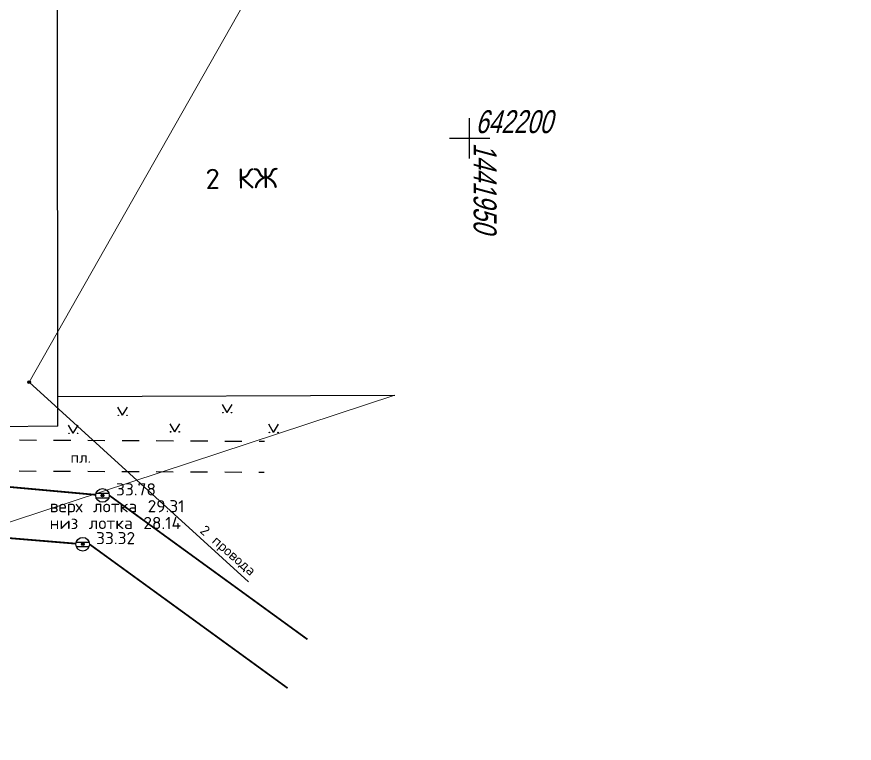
# Model space of a CAD drawing. Extents: x 8328 to 1441992, y -7354 to 642460.
# Drawn here: x 1441916.4 to 1441978.5, y 642155.1 to 642209 of the extents above; entities that cross this region are included whole.
import ezdxf

# ---------------------------------------------------------------- set-up
doc = ezdxf.new("R2010")
doc.units = 0
doc.header["$MEASUREMENT"] = 0
doc.header["$PDMODE"] = 32
doc.header["$PDSIZE"] = 0.2
for name, pattern in [('1220', [10, 8, -2]), ('APC_STRECKAD', [5.08, 2.54, -2.54]), ('CONTI', [0])]:
    doc.linetypes.add(name, pattern=pattern)
for name, color, linetype in [('PI_OTD', 172, 'CONTI'), ('PI_STDEFAULT', 6, 'CONTI'), ('Колодцы', 7, 'Continuous'), ('Сетка', 7, 'Continuous')]:
    doc.layers.add(name, color=color, linetype=linetype)
doc.styles.add('SHRFT', font='TXT', dxfattribs={"width": 0.9})
doc.styles.get("Standard").update_dxf_attribs({"font": 'txt.shx'})

# ---------------------------------------------------------------- blocks, each defined once
blk = doc.blocks.new('BL_333')
at = {"color": 0}
for p, q in [((0, -1.5), (0, 1.5)), ((-1.5, 0), (1.5, 0))]:
    blk.add_line(p, q, dxfattribs=at)
blk = doc.blocks.new('HAL_1')
for p, q in [((-0.48, 0.159999), (0.48, 0.159999)), ((-0.47, -0.179999), (0.469999, -0.179999))]:
    blk.add_line(p, q)
blk.add_circle((0.000926, -0.003531), 0.503532)
blk = doc.blocks.new('A$C18BB02A3')
for q in [(-0.36, 0.6), (0.36, 0.6)]:
    blk.add_line((0, 0), q)
for centre, major_axis, start_param, end_param in [((-0.319, -0.001), (-0.0136, 0.0136), 3.926991, 10.210176), ((-0.315, -0.002), (-0.0109, 0.0109), 3.926991, 10.210176), ((-0.311, -0.002), (-0.00774, 0.00774), 3.926991, 10.210176), ((-0.306, -0.002), (0.00448, 0.00448), 5.497787, 11.780972), ((0.322, -0.001), (-0.0153, 0.0153), 3.926991, 10.210176), ((0.317, -0.001), (-0.0117, 0.0117), 3.926991, 10.210176), ((0.311, -0.001), (-0.00797, 0.00797), 3.926991, 10.210176), ((0.306, -0.001), (0.00424, 0.00424), 5.497787, 11.780972)]:
    blk.add_ellipse(centre, major_axis=major_axis, ratio=1, start_param=start_param, end_param=end_param)

msp = doc.modelspace()

# ---------------------------------------------------------------- linework, layer by layer
at = {"color": 8, "linetype": 'Continuous', "lineweight": 9}
for points in [[(1441917.339, 642181.911), (1441978.531, 642289.799)], [(1441917.339, 642181.911), (1441933.609, 642167.095)], [(1441944.453, 642180.928), (1441866.118, 642155.107)]]:
    msp.add_lwpolyline(points, dxfattribs=at)
at = {"color": 7, "linetype": 'Continuous'}
for points in [[(1441919.454, 642178.637), (1441919.454, 642178.637), (1441919.442, 642210.705)], [(1441919.454, 642180.837), (1441919.454, 642180.837), (1441944.453, 642180.928)]]:
    msp.add_lwpolyline(points, dxfattribs=at)
msp.add_lwpolyline([(1441919.454, 642178.637), (1441915.01, 642178.6), (1441915.01, 642181.76), (1441911.05, 642181.77, -0.159404), (1441902.57, 642189.44, -0.12231), (1441901.07, 642194.736), (1441901.05, 642195.36)], format="xyb", dxfattribs=at)
at = {"color": 32, "linetype": '1220', "lineweight": 9, "ltscale": 0.5, "const_width": 0.13}
for points, elevation in [([(1441922.275, 642173.544), (1441817.914, 642183.056)], -0.07), ([(1441923.28, 642173.499), (1441937.975, 642162.816)], 33.78), ([(1441921.81, 642169.879), (1441936.505, 642159.196)], 33.32)]:
    msp.add_lwpolyline(points, dxfattribs=dict(at, elevation=elevation))
msp.add_lwpolyline([(1441920.804, 642169.92), (1441820.27, 642178.279)], dxfattribs=at)
at = {"color": 7, "linetype": 'APC_STRECKAD', "ltscale": 0.5, "elevation": 35.73}
for points in [[(1441906.447, 642177.667), (1441934.786, 642177.523)], [(1441906.436, 642175.367), (1441934.774, 642175.223)]]:
    msp.add_lwpolyline(points, dxfattribs=at)
at = {"layer": 'PI_STDEFAULT', "color": 7}
for p in [(1441917.339, 642181.911, 35.42), (1441922.78, 642173.5, 33.78), (1441921.31, 642169.88, 33.32)]:
    msp.add_point(p, dxfattribs=at)

# ---------------------------------------------------------------- block references
at = {"color": 7, "linetype": 'Continuous'}
for p in [(1441924.269, 642179.447), (1441932.025, 642179.644), (1441920.606, 642178.11), (1441928.143, 642178.22), (1441935.469, 642178.176)]:
    msp.add_blockref('A$C18BB02A3', p, dxfattribs=at)
at = {"layer": 'Колодцы', "color": 7}
for p in [(1441922.775, 642173.502, 33.78), (1441921.305, 642169.882, 33.32)]:
    msp.add_blockref('HAL_1', p, dxfattribs=at)
at = {"layer": 'Сетка', "color": 92}
msp.add_blockref('BL_333', (1441950, 642200), dxfattribs=at)

# ---------------------------------------------------------------- texts
at = {"color": 7}
for s, height, rotation, p in [('2 КЖ', 1.5, 1.00087, (1441930.427, 642196.228)), ('2 провода', 0.75, 319.12886, (1441929.936, 642170.796))]:
    msp.add_text(s, height=height, rotation=rotation, dxfattribs=at).set_placement(p)
msp.add_text('пл.', height=0.8, dxfattribs=at).set_placement((1441920.394, 642175.917))
at = {"layer": 'PI_OTD', "color": 7}
for s, p in [('33.78', (1441923.78, 642173.5)), ('33.32', (1441922.3, 642169.88))]:
    msp.add_text(s, height=0.9, dxfattribs=at).set_placement(p)
at = {"layer": 'PI_OTD', "color": 1}
for s, p in [('верх лотка 29.31', (1441918.852, 642172.249)), ('низ лотка 28.14', (1441918.852, 642171.004))]:
    msp.add_text(s, height=0.9, dxfattribs=at).set_placement(p)
at = {"layer": 'Сетка', "color": 7, "style": 'SHRFT', "oblique": 15, "width": 0.75}
msp.add_text('642200', height=1.7, dxfattribs=at).set_placement((1441950.443, 642200.387))
msp.add_text('1441950', height=1.7, rotation=270, dxfattribs=at).set_placement((1441950.301, 642199.661))

doc.saveas('drawing.dxf')
